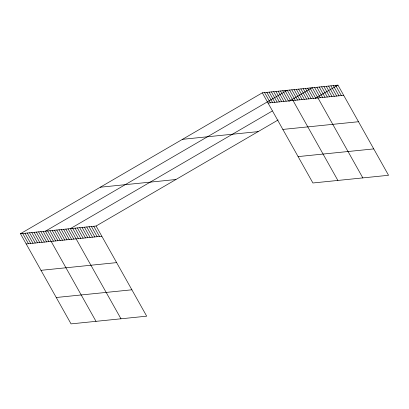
<?xml version="1.0" encoding="UTF-8"?>
<svg xmlns="http://www.w3.org/2000/svg" width="409" height="409" viewBox="0 0 409 409"><rect width="100%" height="100%" fill="white"/><g stroke="black" fill="none" stroke-linecap="round" stroke-linejoin="round"><path stroke-width="0.61" d="M20.45 233.718L96.095 226.019L146.688 316.177L71.048 323.882L20.45 233.718L262.312 92.823L337.952 85.118L388.55 175.282L312.905 182.981L262.312 92.823M272.328 110.987L70.374 228.636L120.972 318.795M289.132 101.197L312.236 87.741L362.829 177.9M96.095 226.019L278.094 119.99M315.375 98.272L337.952 85.118M268.048 103.042L343.688 95.343M182.496 139.316L258.14 131.616M282.849 129.423L358.494 121.724M298.105 156.601L373.744 148.902M100.266 187.22L175.906 179.52M26.186 243.943L101.831 236.238M40.992 270.323L116.631 262.619M56.243 297.501L131.887 289.797M335.615 85.358L341.351 95.578M333.279 85.593L339.015 95.818M330.937 85.834L336.673 96.059M328.601 86.074L334.337 96.294M326.264 86.309L332.001 96.534M323.923 86.55L329.664 96.769M321.586 86.785L327.323 97.01M319.25 87.025L324.986 97.245M316.909 87.26L322.65 97.485M314.572 87.5L320.308 97.725M309.966 87.971L315.702 98.191M307.696 88.201L313.432 98.421M305.426 88.431L311.162 98.656M303.156 88.661L308.892 98.886M300.886 88.891L306.627 99.116M298.621 89.126L304.357 99.346M296.351 89.356L302.087 99.576M294.081 89.586L299.817 99.811M291.811 89.816L297.548 100.041M289.541 90.046L295.278 100.271M337.87 180.441L287.271 90.282L45.414 231.177L96.008 321.341M285.001 90.512L290.738 100.732M282.731 90.742L288.473 100.967M280.467 90.972L286.203 101.197M278.197 91.202L283.933 101.427M275.927 91.437L281.663 101.657M273.657 91.667L279.393 101.887M271.387 91.897L277.123 102.122M269.117 92.127L274.853 102.352M266.847 92.357L272.583 102.582M264.582 92.592L270.318 102.812M93.753 226.254L99.494 236.479M91.417 226.494L97.153 236.714M89.08 226.729L94.816 236.954M86.739 226.969L92.48 237.189M84.402 227.205L90.138 237.43M82.066 227.445L87.802 237.67M79.724 227.685L85.466 237.905M77.388 227.92L83.124 238.145M75.052 228.161L80.788 238.381M72.71 228.396L78.451 238.621M68.104 228.866L73.84 239.091M65.834 229.096L71.575 239.321M63.569 229.326L69.305 239.551M61.299 229.561L67.035 239.781M59.029 229.792L64.765 240.011M56.759 230.022L62.495 240.247M54.489 230.252L60.225 240.477M52.219 230.482L57.955 240.707M49.949 230.717L55.685 240.937M47.679 230.947L53.421 241.167M43.144 231.407L48.881 241.632M40.874 231.637L46.611 241.862M38.604 231.872L44.341 242.092M36.335 232.102L42.071 242.322M34.065 232.332L39.801 242.552M31.795 232.563L37.531 242.788M29.525 232.793L35.266 243.018M27.26 233.023L32.996 243.248M24.99 233.258L30.726 243.478M22.72 233.488L28.456 243.708"/></g></svg>
